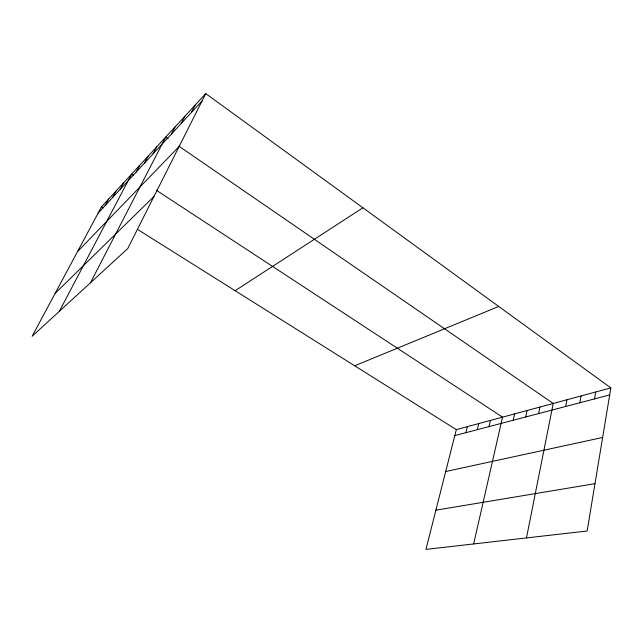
<?xml version="1.0" encoding="UTF-8"?>
<svg xmlns="http://www.w3.org/2000/svg" width="643" height="643" viewBox="0 0 643 643"><rect width="100%" height="100%" fill="white"/><g stroke="black" fill="none" stroke-linecap="round" stroke-linejoin="round"><path stroke-width="0.96" d="M610.85 387.906L587.139 531.005L425.955 549.387L456.321 429.637L610.85 387.906L205.752 93.613L101.53 206.773L32.15 336.265L127.74 248.584L205.752 93.613M594.51 398.909L595.715 391.989M579.841 402.759L581.087 395.943M565.647 406.489L566.933 399.769M526.472 537.926L553.229 403.466L178.738 146.049M538.609 413.586L539.959 407.051M525.717 416.969L527.099 410.523M513.227 420.257L514.633 413.891M473.658 543.946L502.537 417.154L156.402 190.272M489.001 426.614L490.456 420.418M477.259 429.701L478.738 423.584M465.87 432.691L467.365 426.655M191.389 112.501L195.094 105.187M181.205 123.488L184.887 116.27M171.44 134.025L175.105 126.896M90.47 282.767L165.709 137.088L168.153 138.767M153.09 153.83L156.691 146.885M144.45 163.145L148.027 156.297M136.139 172.115L139.692 165.347M59.317 311.349L131.662 174.06L133.318 175.145M120.217 189.299L123.705 182.7M112.581 197.53L116.037 191.027M105.227 205.471L108.651 199.049M98.138 213.114L202.023 101.031M77.522 251.59L179.18 146.403M55.121 293.401L153.982 196.453M235.145 290.708L362.917 207.785M354.671 365.787L498.727 306.446M454.81 435.592L609.685 394.923M445.703 471.52L602.636 437.473M435.898 510.172L594.976 483.673M101.53 206.773L103.226 207.842M137.562 229.406L456.321 429.637"/></g></svg>
